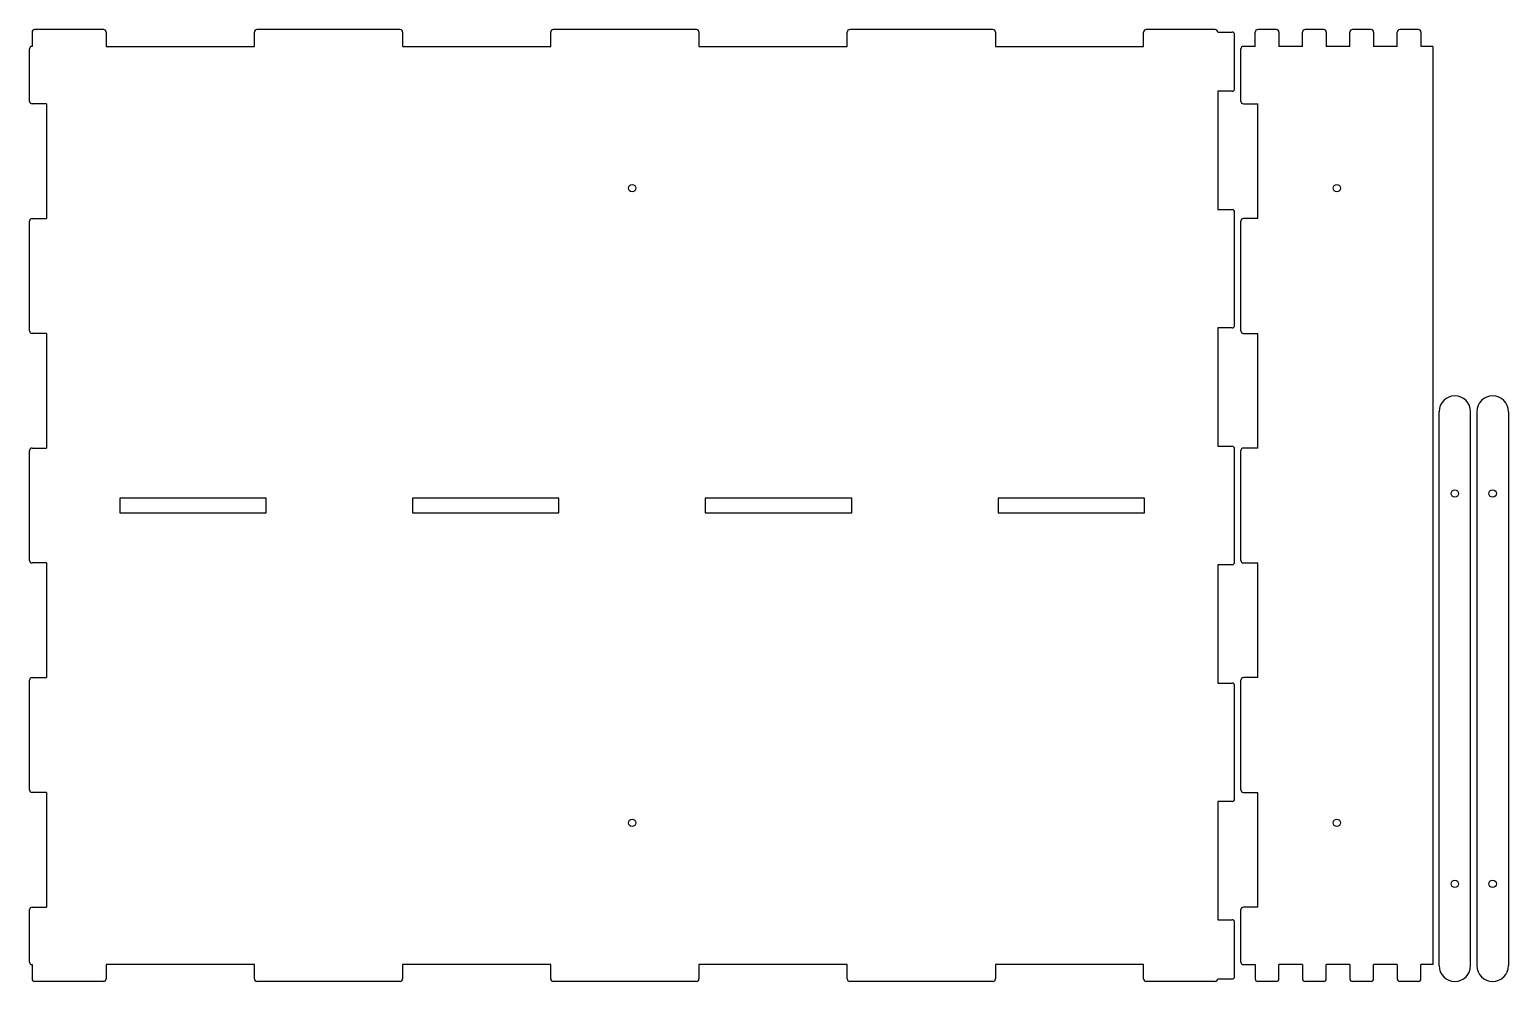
# Model space of a CAD drawing. Header units: millimetres. Extents: x 0 to 1189, y 0 to 766.
import ezdxf

# ---------------------------------------------------------------- set-up
doc = ezdxf.new("R2010")
doc.units = ezdxf.units.MM
doc.layers.add('SheetCutProfiles', color=7, linetype='CONTINUOUS')

msp = doc.modelspace()

# ---------------------------------------------------------------- linework, layer by layer
at = {"layer": 'SheetCutProfiles'}
for p, q in [((2, 764), (2, 752.4)), ((59.6, 766), (4, 766)), ((61.6, 764), (61.6, 752.4)), ((180.8, 752.4), (180.8, 764)), ((298, 766), (182.8, 766)), ((300, 764), (300, 752.4)), ((419.2, 752.4), (419.2, 764)), ((536.4, 766), (421.2, 766)), ((538.4, 764), (538.4, 752.4)), ((657.6, 752.4), (657.6, 764)), ((774.8, 766), (659.6, 766)), ((776.8, 764), (776.8, 752.4)), ((896, 752.4), (896, 764)), ((953.6, 766), (898, 766)), ((955.6, 764), (967.2, 764)), ((969.2, 718.375), (969.2, 762)), ((985.725, 752.4), (985.725, 764)), ((1002.775, 766), (987.725, 766)), ((1004.775, 764), (1004.775, 752.4)), ((1023.825, 752.4), (1023.825, 764)), ((1040.875, 766), (1025.825, 766)), ((1042.875, 764), (1042.875, 752.4)), ((1061.925, 752.4), (1061.925, 764)), ((1078.975, 766), (1063.925, 766)), ((1080.975, 764), (1080.975, 752.4)), ((1100.025, 752.4), (1100.025, 764)), ((1117.075, 766), (1102.025, 766)), ((1119.075, 764), (1119.075, 752.4)), ((0, 708.225), (0, 750.4)), ((61.6, 752.4), (180.8, 752.4)), ((300, 752.4), (419.2, 752.4)), ((538.4, 752.4), (657.6, 752.4)), ((776.8, 752.4), (896, 752.4)), ((974.2, 708.225), (974.2, 750.4)), ((985.725, 752.4), (976.2, 752.4)), ((1023.825, 752.4), (1004.775, 752.4)), ((1061.925, 752.4), (1042.875, 752.4)), ((1100.025, 752.4), (1080.975, 752.4)), ((1128.6, 752.4), (1119.075, 752.4)), ((1128.6, 752.4), (1128.6, 13.6)), ((955.6, 716.375), (955.6, 621.125)), ((967.2, 716.375), (955.6, 716.375)), ((13.6, 706.225), (2, 706.225)), ((13.6, 706.225), (13.6, 613.875)), ((976.2, 706.225), (987.8, 706.225)), ((987.8, 613.875), (987.8, 706.225)), ((955.6, 621.125), (967.2, 621.125)), ((969.2, 527.875), (969.2, 619.125)), ((0, 523.525), (0, 611.875)), ((2, 613.875), (13.6, 613.875)), ((974.2, 523.525), (974.2, 611.875)), ((987.8, 613.875), (976.2, 613.875)), ((955.6, 525.875), (955.6, 430.625)), ((967.2, 525.875), (955.6, 525.875)), ((13.6, 521.525), (2, 521.525)), ((13.6, 521.525), (13.6, 429.175)), ((976.2, 521.525), (987.8, 521.525)), ((987.8, 429.175), (987.8, 521.525)), ((1133.6, 12.7), (1133.6, 458.5)), ((1159, 12.7), (1159, 458.5)), ((1164, 458.5), (1164, 12.7)), ((1189.4, 458.5), (1189.4, 12.7)), ((2, 429.175), (13.6, 429.175)), ((955.6, 430.625), (967.2, 430.625)), ((969.2, 337.375), (969.2, 428.625)), ((987.8, 429.175), (976.2, 429.175)), ((0, 338.825), (0, 427.175)), ((974.2, 338.825), (974.2, 427.175)), ((72.475, 388.8), (72.475, 377.2)), ((190.225, 388.8), (72.475, 388.8)), ((190.225, 377.2), (190.225, 388.8)), ((307.975, 388.8), (307.975, 377.2)), ((425.725, 388.8), (307.975, 388.8)), ((425.725, 377.2), (425.725, 388.8)), ((543.475, 388.8), (543.475, 377.2)), ((661.225, 388.8), (543.475, 388.8)), ((661.225, 377.2), (661.225, 388.8)), ((778.975, 388.8), (778.975, 377.2)), ((896.725, 388.8), (778.975, 388.8)), ((896.725, 377.2), (896.725, 388.8)), ((72.475, 377.2), (190.225, 377.2)), ((307.975, 377.2), (425.725, 377.2)), ((543.475, 377.2), (661.225, 377.2)), ((778.975, 377.2), (896.725, 377.2)), ((13.6, 336.825), (2, 336.825)), ((13.6, 336.825), (13.6, 244.475)), ((955.6, 335.375), (955.6, 240.125)), ((967.2, 335.375), (955.6, 335.375)), ((976.2, 336.825), (987.8, 336.825)), ((987.8, 244.475), (987.8, 336.825)), ((0, 154.125), (0, 242.475)), ((2, 244.475), (13.6, 244.475)), ((955.6, 240.125), (967.2, 240.125)), ((969.2, 146.875), (969.2, 238.125)), ((974.2, 154.125), (974.2, 242.475)), ((987.8, 244.475), (976.2, 244.475)), ((13.6, 152.125), (2, 152.125)), ((13.6, 152.125), (13.6, 59.775)), ((955.6, 144.875), (955.6, 49.625)), ((967.2, 144.875), (955.6, 144.875)), ((976.2, 152.125), (987.8, 152.125)), ((987.8, 59.775), (987.8, 152.125)), ((2, 59.775), (13.6, 59.775)), ((987.8, 59.775), (976.2, 59.775)), ((0, 15.6), (0, 57.775)), ((955.6, 49.625), (967.2, 49.625)), ((969.2, 4), (969.2, 47.625)), ((974.2, 15.6), (974.2, 57.775)), ((2, 13.6), (2, 2)), ((61.6, 13.6), (61.6, 2)), ((180.8, 13.6), (61.6, 13.6)), ((180.8, 2), (180.8, 13.6)), ((300, 13.6), (300, 2)), ((419.2, 13.6), (300, 13.6)), ((419.2, 2), (419.2, 13.6)), ((538.4, 13.6), (538.4, 2)), ((657.6, 13.6), (538.4, 13.6)), ((657.6, 2), (657.6, 13.6)), ((776.8, 13.6), (776.8, 2)), ((896, 13.6), (776.8, 13.6)), ((896, 2), (896, 13.6)), ((976.2, 13.6), (985.725, 13.6)), ((985.725, 13.6), (985.725, 2)), ((1023.825, 13.6), (1004.775, 13.6)), ((1004.775, 2), (1004.775, 13.6)), ((1023.825, 13.6), (1023.825, 2)), ((1061.925, 13.6), (1042.875, 13.6)), ((1042.875, 2), (1042.875, 13.6)), ((1061.925, 13.6), (1061.925, 2)), ((1100.025, 13.6), (1080.975, 13.6)), ((1080.975, 2), (1080.975, 13.6)), ((1100.025, 13.6), (1100.025, 2)), ((1128.6, 13.6), (1119.075, 13.6)), ((1119.075, 2), (1119.075, 13.6)), ((59.6, 0), (4, 0)), ((298, 0), (182.8, 0)), ((536.4, 0), (421.2, 0)), ((774.8, 0), (659.6, 0)), ((953.6, 0), (898, 0)), ((955.6, 2), (967.2, 2)), ((1002.775, 0), (987.725, 0)), ((1040.875, 0), (1025.825, 0)), ((1078.975, 0), (1063.925, 0)), ((1117.075, 0), (1102.025, 0))]:
    msp.add_line(p, q, dxfattribs=at)
for centre in [(484.6, 638.333), (1051.4, 638.333), (1146.3, 392.667), (1176.7, 392.667), (484.6, 127.667), (1051.4, 127.667), (1146.3, 78.533), (1176.7, 78.533)]:
    msp.add_circle(centre, 3, dxfattribs=at)
for centre, radius, start, end in [((4, 764), 2, 90, 180), ((59.6, 764), 2, 0, 90), ((182.8, 764), 2, 90, 180), ((298, 764), 2, 0, 90), ((421.2, 764), 2, 90, 180), ((536.4, 764), 2, 0, 90), ((659.6, 764), 2, 90, 180), ((774.8, 764), 2, 0, 90), ((898, 764), 2, 90, 180), ((953.6, 764), 2, 0, 90), ((967.2, 762), 2, 0, 90), ((987.725, 764), 2, 90, 180), ((1002.775, 764), 2, 0, 90), ((1025.825, 764), 2, 90, 180), ((1040.875, 764), 2, 0, 90), ((1063.925, 764), 2, 90, 180), ((1078.975, 764), 2, 0, 90), ((1102.025, 764), 2, 90, 180), ((1117.075, 764), 2, 0, 90), ((2, 750.4), 2, 90, 180), ((976.2, 750.4), 2, 90, 180), ((967.2, 718.375), 2, -90, 0), ((2, 708.225), 2, 180, -90), ((976.2, 708.225), 2, 180, -90), ((967.2, 619.125), 2, 0, 90), ((2, 611.875), 2, 90, 180), ((976.2, 611.875), 2, 90, 180), ((2, 523.525), 2, 180, -90), ((967.2, 527.875), 2, -90, 0), ((976.2, 523.525), 2, 180, -90), ((1146.3, 458.5), 12.7, 0, 180), ((1176.7, 458.5), 12.7, 0, 180), ((2, 427.175), 2, 90, 180), ((967.2, 428.625), 2, 0, 90), ((976.2, 427.175), 2, 90, 180), ((2, 338.825), 2, 180, -90), ((967.2, 337.375), 2, -90, 0), ((976.2, 338.825), 2, 180, -90), ((2, 242.475), 2, 90, 180), ((967.2, 238.125), 2, 0, 90), ((976.2, 242.475), 2, 90, 180), ((2, 154.125), 2, 180, -90), ((967.2, 146.875), 2, -90, 0), ((976.2, 154.125), 2, 180, -90), ((2, 57.775), 2, 90, 180), ((976.2, 57.775), 2, 90, 180), ((967.2, 47.625), 2, 0, 90), ((2, 15.6), 2, 180, -90), ((976.2, 15.6), 2, 180, -90), ((1146.3, 12.7), 12.7, 180, 0), ((1176.7, 12.7), 12.7, 180, 0), ((4, 2), 2, 180, -90), ((59.6, 2), 2, -90, 0), ((182.8, 2), 2, 180, -90), ((298, 2), 2, -90, 0), ((421.2, 2), 2, 180, -90), ((536.4, 2), 2, -90, 0), ((659.6, 2), 2, 180, -90), ((774.8, 2), 2, -90, 0), ((898, 2), 2, 180, -90), ((953.6, 2), 2, -90, 0), ((967.2, 4), 2, -90, 0), ((987.725, 2), 2, 180, -90), ((1002.775, 2), 2, -90, 0), ((1025.825, 2), 2, 180, -90), ((1040.875, 2), 2, -90, 0), ((1063.925, 2), 2, 180, -90), ((1078.975, 2), 2, -90, 0), ((1102.025, 2), 2, 180, -90), ((1117.075, 2), 2, -90, 0)]:
    msp.add_arc(centre, radius, start, end, dxfattribs=at)

doc.saveas('drawing.dxf')
